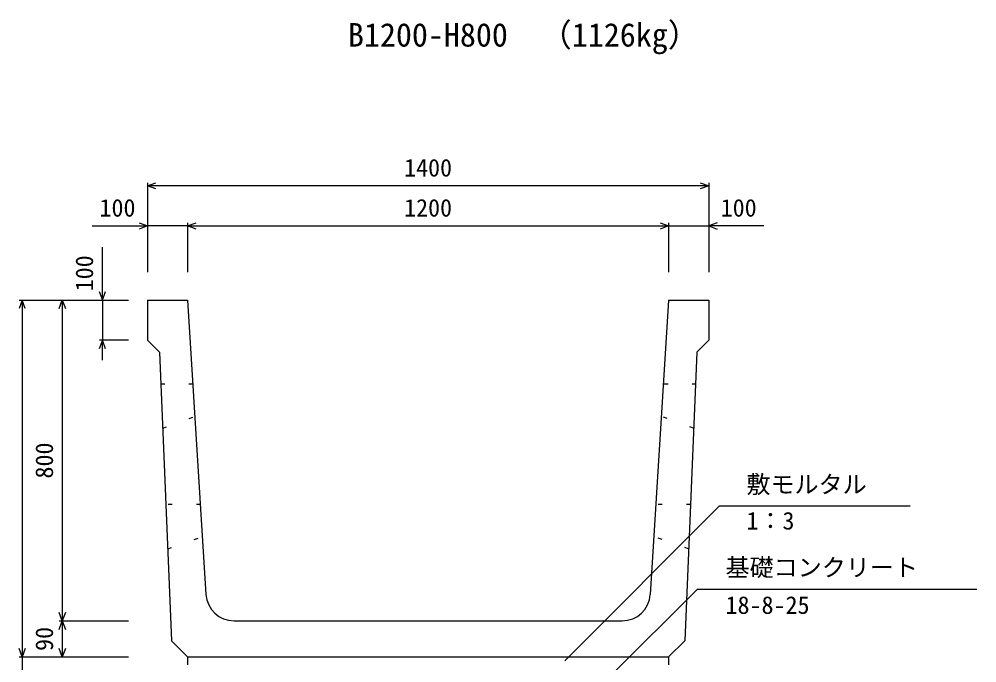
# Model space of a CAD drawing. Units: millimetres, scale not verified. Extents: x -33600 to 33600, y -11880 to 11880.
# Drawn here: x 4048 to 6437, y -1833 to -227 of the extents above; entities that cross this region are included whole.
import ezdxf
from ezdxf.enums import TextEntityAlignment as Align

# ---------------------------------------------------------------- set-up
doc = ezdxf.new("R2010")
doc.units = ezdxf.units.MM
doc.header["$LTSCALE"] = 40
doc.linetypes.add('DOTTED', pattern=[1.75, 0.25, -1.5])
for name, color, linetype, lineweight in [('0-0_DIM', 7, 'Continuous', 25), ('0-5_OUTLINE', 3, 'Continuous', 25), ('0-6_OUTLINE2', 4, 'DOTTED', 25), ('0-7_TXT', 7, 'Continuous', 25)]:
    doc.layers.add(name, color=color, linetype=linetype, lineweight=lineweight)
doc.styles.add('ＭＳ ゴシック', font='')
doc.styles.get('ＭＳ ゴシック').set_extended_font_data('MS Gothic')

msp = doc.modelspace()

# ---------------------------------------------------------------- linework, layer by layer
at = {"layer": '0-0_DIM'}
for p, q in [((4368.16, -635.67), (4368.16, -858.17)), ((5768.16, -643.17), (4368.16, -643.17)), ((5768.16, -635.67), (5768.16, -858.17)), ((4468.16, -735.67), (4468.16, -858.17)), ((5668.16, -735.67), (5668.16, -858.17)), ((4230.38, -743.17), (4368.16, -743.17)), ((4468.16, -743.17), (4368.16, -743.17)), ((4468.16, -743.17), (5668.16, -743.17)), ((5668.16, -743.17), (5768.16, -743.17)), ((5905.93, -743.17), (5768.16, -743.17)), ((4255.66, -928.17), (4255.66, -795.92)), ((4048.16, -928.17), (4320.66, -928.17)), ((4055.66, -928.17), (4055.66, -1818.17)), ((4155.66, -928.17), (4155.66, -1728.17)), ((4255.66, -928.17), (4255.66, -1028.17)), ((4320.66, -1028.17), (4248.16, -1028.17)), ((4255.66, -1078.17), (4255.66, -1028.17)), ((5795.4, -1441.62), (5409.42, -1827.61)), ((5795.4, -1441.62), (6270.71, -1441.62)), ((5740.14, -1648.88), (5523.33, -1865.69)), ((5740.14, -1648.88), (6437.01, -1648.88)), ((4148.16, -1728.17), (4320.66, -1728.17)), ((4155.66, -1728.17), (4155.66, -1818.17)), ((4048.16, -1818.17), (4320.66, -1818.17))]:
    msp.add_line(p, q, dxfattribs=at)
for points in [[(4389.3, -650.87), (4368.16, -643.17), (4389.3, -635.48)], [(5747.01, -635.48), (5768.16, -643.17), (5747.01, -650.87)], [(4347.01, -735.48), (4368.16, -743.17), (4347.01, -750.87)], [(4489.3, -750.87), (4468.16, -743.17), (4489.3, -735.48)], [(5647.01, -735.48), (5668.16, -743.17), (5647.01, -750.87)], [(5789.3, -735.48), (5768.16, -743.17), (5789.3, -750.87)], [(4247.96, -907.03), (4255.66, -928.17), (4263.35, -907.03)], [(4063.35, -949.32), (4055.66, -928.17), (4047.96, -949.32)], [(4147.96, -949.32), (4155.66, -928.17), (4163.35, -949.32)], [(4263.35, -1049.32), (4255.66, -1028.17), (4247.96, -1049.32)], [(4163.35, -1707.03), (4155.66, -1728.17), (4147.96, -1707.03)], [(4147.96, -1749.32), (4155.66, -1728.17), (4163.35, -1749.32)], [(4063.35, -1797.03), (4055.66, -1818.17), (4047.96, -1797.03)], [(4163.35, -1797.03), (4155.66, -1818.17), (4147.96, -1797.03)], [(4055.66, -1818.17), (4055.66, -1838.17), (4055.66, -1888.17)]]:
    msp.add_lwpolyline(points, dxfattribs=at)
at = {"layer": '0-5_OUTLINE'}
for p, q in [((4368.16, -928.17), (4368.16, -1028.17)), ((5668.16, -928.17), (5622.26, -1662.54)), ((4368.16, -1028.17), (4398.16, -1058.17)), ((4398.16, -1058.17), (4428.16, -1778.17)), ((5738.16, -1058.17), (5708.16, -1778.17)), ((4583.92, -1728.17), (5552.39, -1728.17)), ((4428.16, -1778.17), (4468.16, -1818.17)), ((5708.16, -1778.17), (5668.16, -1818.17)), ((4468.16, -1818.17), (5668.16, -1818.17)), ((4468.16, -1818.17), (4468.16, -1838.17)), ((5668.16, -1818.17), (5668.16, -1838.17))]:
    msp.add_line(p, q, dxfattribs=at)
for points in [[(4368.16, -928.17), (4468.16, -928.17), (4514.05, -1662.54)], [(5668.16, -928.17), (5768.16, -928.17), (5768.16, -1028.17), (5738.16, -1058.17)]]:
    msp.add_lwpolyline(points, dxfattribs=at)
for centre, start, end in [((4583.92, -1658.17), 183.57633, 270), ((5552.39, -1658.17), 270, 356.42367)]:
    msp.add_arc(centre, 70, start, end, dxfattribs=at)
at = {"layer": '0-6_OUTLINE2'}
for p, q in [((4481.28, -1138.17), (4399.41, -1138.17)), ((5736.91, -1138.17), (5655.03, -1138.17)), ((4406.04, -1247.43), (4486.28, -1218.17)), ((5730.27, -1247.43), (5650.03, -1218.17)), ((4500.03, -1438.17), (4413.99, -1438.17)), ((5722.32, -1438.17), (5636.28, -1438.17)), ((4418.57, -1548.17), (4505.03, -1518.17)), ((5717.74, -1548.17), (5631.28, -1518.17))]:
    msp.add_line(p, q, dxfattribs=at)

# ---------------------------------------------------------------- texts
at = {"layer": '0-0_DIM', "style": 'ＭＳ ゴシック'}
for s, p in [('1400', (5008.16, -633.17)), ('100', (4248.34, -733.17)), ('1200', (5008.16, -733.17)), ('100', (5797.98, -733.17)), ('敷モルタル', (5862.14, -1422.89)), ('1：3', (5862.14, -1513.58)), ('基礎コンクリート', (5810.14, -1630.15)), ('18-8-25', (5810.14, -1723.96))]:
    msp.add_text(s, height=43.99, dxfattribs=at).set_placement(p, align=Align.BOTTOM_LEFT)
for s, p in [('100', (4245.66, -906.25)), ('800', (4145.66, -1373.17)), ('90', (4145.66, -1803.17))]:
    msp.add_text(s, height=43.99, rotation=90, dxfattribs=at).set_placement(p, align=Align.BOTTOM_LEFT)
at = {"layer": '0-7_TXT', "style": 'ＭＳ ゴシック'}
for s, p in [('B1200-H800', (4868.16, -313.5)), ('（1126kg）', (5346.53, -313.5))]:
    msp.add_text(s, height=58.65, dxfattribs=at).set_placement(p, align=Align.BOTTOM_LEFT)

doc.saveas('drawing.dxf')
